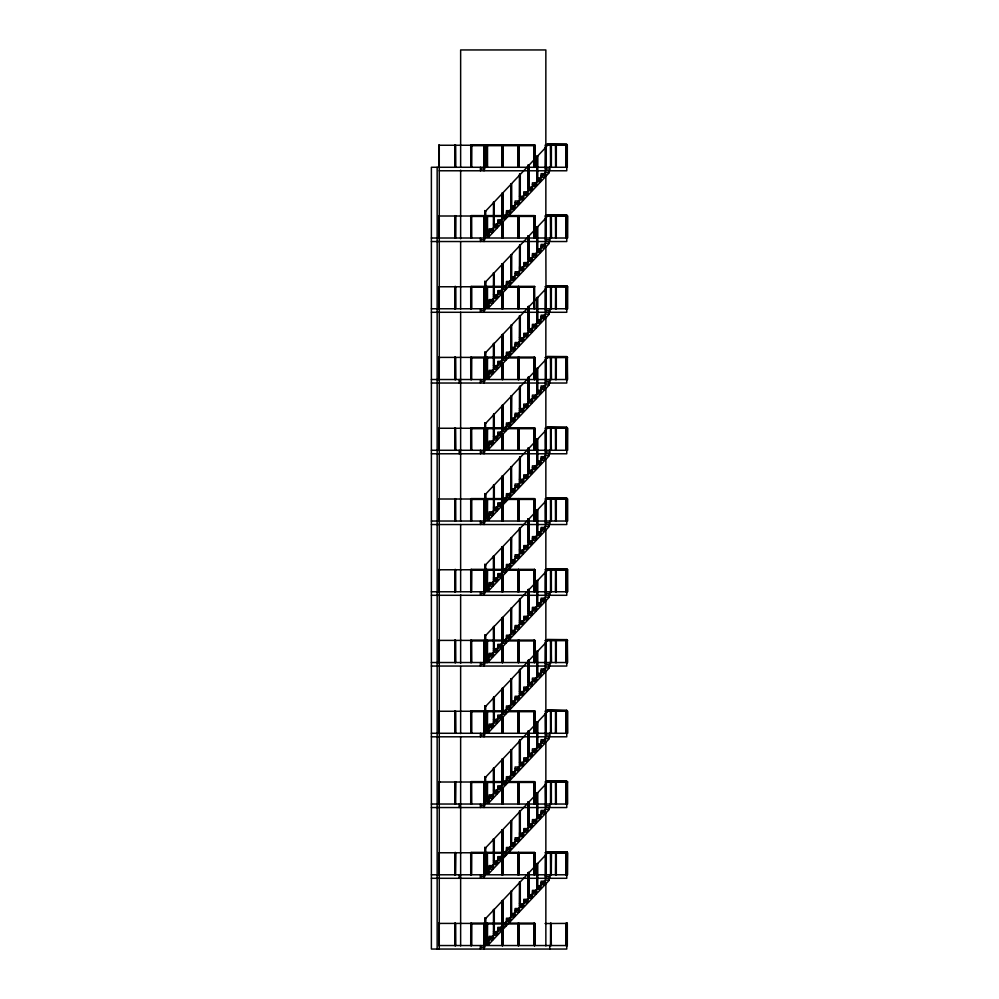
<?xml version="1.0" encoding="UTF-8"?>
<svg xmlns="http://www.w3.org/2000/svg" width="999" height="999" viewBox="0 0 999 999"><rect width="100%" height="100%" fill="white"/><g stroke="black" fill="none" stroke-linecap="round" stroke-linejoin="round"><path stroke-width="1.5" d="M566.77 144.83L566.77 145.679L566.77 144.83L547.302 144.655L545.579 146.241L546.053 169.018M566.77 215.584C566.758 216.833 567.832 216.021 566.77 215.584L547.302 215.409M566.358 286.651L567.195 286.75L566.358 286.651L566.346 308.766M566.77 286.763L567.619 286.75L545.029 286.763M566.346 379.52L566.346 357.392L567.195 357.093L567.494 379.52L431.381 379.52M545.529 357.392L567.607 357.392L566.346 357.517M566.77 427.834C566.82 429.108 567.694 428.196 566.77 427.834L547.302 427.659L545.779 429.57L546.141 452.035M566.77 498.588C566.758 499.837 567.832 499.025 566.77 498.588L547.215 498.326L545.779 500.324L547.352 498.526M566.77 569.343C565.297 570.829 569.193 569.705 566.77 569.343L547.115 568.818L547.527 569.692L545.829 571.016M566.77 569.767L545.029 569.767M566.346 662.524L566.346 640.396L567.195 640.097L567.569 662.524L431.381 662.524M545.529 640.396L567.607 640.396L566.346 640.521M566.77 710.851C566.82 712.112 567.694 711.201 566.77 710.851L547.09 710.301L566.77 710.376M566.77 781.605L566.77 782.442L566.77 781.605L547.265 781.455L545.779 783.328L546.053 805.793M566.358 923.426L567.195 923.513L566.358 923.426L566.346 945.541M566.82 852.572C568.069 852.909 566.146 852.996 566.82 852.572L547.377 852.434C543.843 854.008 546.84 855.456 547.352 852.297M438.898 569.542L439.685 569.767L438.898 569.542L438.961 591.77M438.898 781.805L439.685 782.03L438.898 781.805L439.048 804.033M545.604 146.428L547.09 144.281L566.77 144.281L566.77 170.779L439.26 170.779M547.489 145.08C543.906 149.163 548.239 144.018 547.19 144.443M547.415 144.892L545.754 146.416M546.141 239.772L546.141 217.645C550.349 211.288 542.594 221.079 547.09 215.035L566.77 215.06L566.77 241.533L431.381 241.533M545.616 217.033C547.265 218.744 543.506 215.359 547.115 215.06L566.77 215.197M545.779 217.32L547.24 215.297L566.77 215.409M545.579 217.083L546.141 217.532L547.415 215.634M545.916 288.087L547.09 285.789L566.77 285.814L566.77 312.287L431.381 312.287M547.19 285.951L546.166 288.336L547.115 285.814L566.77 286.388M545.504 287.824C547.052 288.861 543.931 287.15 547.302 286.164L566.77 286.164M545.691 287.999L547.215 286.076M546.141 381.281L545.604 358.678L547.09 356.543L566.77 356.568L566.77 383.029L431.381 383.029M545.779 358.816L547.24 356.805L566.77 356.905M547.527 357.43C547.827 354.22 544.18 363.161 547.352 357.03M547.415 357.142L546.203 359.103M566.77 427.547L547.127 427.385L545.504 429.333L547.09 427.285L566.77 427.322M546.178 429.82C545.029 430.494 547.702 426.536 547.377 427.922M546.078 429.732L547.452 427.997M566.77 498.651L547.09 498.039L545.541 500.124L547.09 498.039L566.77 498.064L566.77 524.537L431.381 524.537M546.141 500.536C545.229 500.162 546.403 499.862 547.24 498.301M547.514 569.655C546.54 573.251 544.143 569.942 547.09 568.793L566.77 568.881L566.77 595.292L431.381 595.292M545.604 570.941L547.102 568.831M545.779 571.078L547.24 569.055L566.77 569.505M545.529 570.816L546.116 571.316L547.452 569.505M545.841 642.157L545.953 664.285L546.191 642.082L545.541 641.633L547.09 639.547L566.77 639.622M546.166 642.107C545.079 642.607 547.102 639.572 547.327 640.072L566.77 640.259M545.779 641.833L547.302 639.922L566.77 640.034M547.352 640.034L546.003 641.907M546.191 642.082L547.19 639.71M547.527 711.188C542.12 718.356 550.699 704.595 546.166 712.849L546.141 735.039M547.24 710.564L546.078 712.737M545.866 712.649L547.352 710.789M545.929 783.341L547.09 781.056L566.77 781.131L566.77 807.542L431.381 807.542M547.152 781.131L545.691 783.253L547.352 781.543M546.041 783.528L547.452 781.755L566.77 781.755M545.579 853.858C546.903 855.069 544.243 852.746 547.09 851.797L566.77 851.885M545.691 854.008L547.115 851.822L566.77 852.297M545.779 854.083L547.19 851.96M545.404 172.54L484.79 236.888L488.598 237.125L549.213 172.777L545.404 172.54L545.404 146.89L546.266 146.89L546.253 169.018M545.404 243.294L484.79 307.642L488.598 307.879L549.213 243.531L545.404 243.294L545.404 217.645L546.266 217.645L546.253 239.772M545.404 314.036L484.79 378.384L488.598 378.633L549.213 314.285L545.404 314.036L545.404 288.399L546.266 288.399L546.253 310.527M545.404 384.79L484.79 449.138L488.598 449.375L549.213 385.027L545.404 384.79L545.404 359.153L546.266 359.153L546.266 381.281M545.404 455.544L484.79 519.892L488.598 520.129L549.213 455.781L545.404 455.544L545.404 429.907L546.266 429.907L546.266 452.035M545.404 526.298L484.79 590.646L488.598 590.884L549.213 526.535L545.404 526.298L545.404 500.649L546.266 500.649L546.253 522.777M545.404 597.052L484.79 661.4L488.598 661.638L549.213 597.29L545.404 597.052L545.404 571.403L546.266 571.403L546.266 593.531M545.404 667.794L484.79 732.142L488.598 732.392L549.213 668.044L545.404 667.794L545.404 642.157L546.266 642.157L546.253 664.285M545.404 738.548L484.79 802.896L488.598 803.146L549.213 738.798L545.404 738.548L545.404 712.911L546.266 712.911L546.253 735.039M545.404 809.302L484.79 873.65L488.598 873.888L549.213 809.54L545.404 809.302L545.404 783.666L546.266 783.666L546.253 805.793M545.404 880.057L484.79 944.405L488.598 944.642L549.213 880.294L545.404 880.057L545.404 854.42L546.266 854.42L546.266 876.535M546.266 146.89L485.526 211.239L485.639 233.366M546.266 217.645L485.526 281.993L485.339 304.121M485.526 352.747L546.266 288.399M546.266 359.153L485.526 423.501L485.639 445.629M546.266 429.907L485.526 494.255L485.439 516.383M485.227 564.997L485.227 587.125L485.439 564.997L546.266 500.649M485.464 635.701L484.815 635.077L485.464 635.701L546.266 571.403M546.266 642.157L485.526 706.505L485.639 728.633M546.266 712.911L485.526 777.259L485.639 799.387M485.439 870.141L485.439 848.014L546.266 783.666M485.464 918.705L484.815 918.093L485.464 918.705L546.266 854.42M546.003 358.903L546.191 359.078M566.895 569.467L566.982 591.77M566.895 852.484L566.982 874.787M439.26 144.83L439.26 949.05M547.152 144.368L566.77 144.443M547.215 144.568L566.77 144.655M439.26 145.142L438.848 167.27M471.553 167.27L471.565 145.142L470.716 145.142L470.841 167.27M485.202 145.142L484.078 145.142L484.178 167.27M486.663 145.142L487.524 145.142L487.5 167.27M502.047 145.142L502.909 145.142M518.956 145.142L518.094 145.142L518.106 167.27M534.028 145.142L534.89 145.142M545.529 145.142L567.307 145.142L567.295 167.27L431.381 167.27L431.381 949.05L566.77 949.05L566.708 923.413M439.26 145.255L471.141 145.255M545.029 145.255L566.77 145.255M471.141 145.679L484.44 145.679M486.538 145.679L534.465 145.679M528.946 165.047L528.084 165.047L528.084 190.697L531.643 190.697L531.643 188.936M480.457 169.018L484.79 169.018L484.79 145.142M549.737 169.018L545.404 169.018L545.629 146.89M541.083 175.424L545.404 175.424L545.404 173.664L541.083 173.664L541.083 177.185L544.63 177.185L544.63 175.424M536.75 178.197L541.083 178.197L541.083 179.957L536.75 179.957M532.417 184.603L536.75 184.603L536.75 182.842L532.417 182.842L532.417 186.363L535.963 186.363L535.963 184.603M528.084 187.175L532.417 187.175L532.417 188.936L528.084 188.936M502.972 215.21L502.972 193.094L502.11 193.094L502.097 218.843M523.763 193.581L528.084 193.581L528.084 191.82L523.763 191.82L523.763 195.342L527.31 195.342L527.31 193.581M519.43 196.353L523.763 196.353L523.763 198.114L519.43 198.114M493.456 202.073L494.305 202.073L493.881 224.201M515.097 202.76L519.43 202.76L519.43 200.999L515.097 200.999L515.097 204.508L518.643 204.508L518.643 202.76M510.776 206.044L515.097 206.044L515.097 207.792L510.776 207.792M485.651 211.239L484.79 211.239L484.79 239.772L480.457 239.772M506.443 212.45L510.776 212.45L510.776 210.689L506.443 210.689L506.443 214.198L509.989 214.198L509.989 212.45M502.11 215.21L506.443 215.21L506.443 216.97L502.11 216.97M508.379 215.584L534.465 215.584L534.577 238.012M439.26 215.884L438.848 238.012M454.77 215.884L455.631 215.884L455.631 238.012M484.078 215.884L484.79 215.884M486.663 215.884L487.524 215.884L487.524 233.591M502.047 215.884L502.909 215.884L502.897 218.843M518.956 215.884L518.094 215.884L518.106 238.012M534.028 215.884L534.89 215.884M545.529 215.884L567.607 215.884L567.569 238.012L431.381 238.012M439.26 216.009L471.141 216.009M545.029 216.009L566.77 216.009M471.141 216.421L484.44 216.421M486.538 216.421L502.472 216.421M506.93 216.421L534.465 216.421M502.11 218.731L505.656 218.731L505.656 216.97M497.777 221.616L502.11 221.616M493.456 224.201L497.777 224.201L497.777 225.949L493.456 225.949M489.123 230.594L493.456 230.594L493.456 228.846L489.123 228.846L489.123 232.355L492.669 232.355L492.669 230.594M484.79 233.366L489.123 233.366L489.123 235.127L484.79 235.127M528.946 235.801L528.084 235.801L528.084 261.438L531.643 261.438L531.643 259.69M545.404 239.772L549.737 239.772M541.083 246.179L545.404 246.179L545.404 244.418L541.083 244.418L541.083 247.939L544.63 247.939L544.63 246.179M536.75 248.951L541.083 248.951L541.083 250.699L536.75 250.699M511.625 254.67L510.776 254.67L510.776 280.307L514.323 280.307L514.323 278.546M532.417 255.357L536.75 255.357L536.75 253.596L532.417 253.596L532.417 257.105L535.963 257.105L535.963 255.357M528.084 257.929L532.417 257.929L532.417 259.69L528.084 259.69M523.763 264.335L528.084 264.335L528.084 262.575L523.763 262.575L523.763 266.096L527.31 266.096L527.31 264.335M519.43 267.108L523.763 267.108L523.763 268.856L519.43 268.856M493.456 272.827L494.305 272.827M515.097 273.501L519.43 273.501L519.43 271.753L515.097 271.753L515.097 275.262L518.643 275.262L518.643 273.501M510.776 276.798L515.097 276.798L515.097 278.546L510.776 278.546M506.443 283.192L510.776 283.192L510.776 281.443L506.443 281.443L506.443 284.952L509.989 284.952L509.989 283.192M502.11 285.964L506.443 285.964L506.443 287.724L502.11 287.724M547.127 285.889L566.77 285.951M508.379 286.338L534.465 286.338L534.877 308.766M439.26 286.638L438.848 308.766M454.77 286.638L455.631 286.638L455.631 308.766M484.078 286.638L484.79 286.638M486.663 286.638L487.524 286.638L487.4 304.345L487.2 286.638M502.047 286.638L502.909 286.638L502.784 289.598M534.028 286.638L534.89 286.638M545.529 286.638L567.607 286.638L567.607 308.766L431.381 308.766M439.26 286.763L471.141 286.763M471.141 287.175L484.44 287.175M486.538 287.175L502.472 287.175M508.379 287.175L534.465 287.175M497.777 292.37L502.11 292.37M493.456 294.942L497.777 294.942L497.777 296.703L493.456 296.703M489.123 301.348L493.456 301.348L493.456 299.6L489.123 299.6L489.123 303.109L492.669 303.109L492.669 301.348M484.79 304.121L489.123 304.121L489.123 305.881L484.79 305.881M528.946 306.556L528.084 306.556L528.084 332.192L531.643 332.192L531.643 330.444M480.457 310.527L484.79 310.527L484.79 281.993L485.651 281.993L485.639 304.121M549.737 310.527L545.404 310.527L545.466 288.399M541.083 316.933L545.404 316.933L545.404 315.172L541.083 315.172L541.083 318.681L544.63 318.681L544.63 316.933M536.75 319.705L541.083 319.705L541.083 321.453L536.75 321.453M511.625 325.412L510.776 325.412L510.776 351.061L514.323 351.061L514.323 349.3M532.417 326.099L536.75 326.099L536.75 324.35L532.417 324.35L532.417 327.859L535.963 327.859L535.963 326.099M528.084 328.683L532.417 328.683L532.417 330.444L528.084 330.444M502.06 360.339L502.11 334.59L502.972 334.59L502.972 356.718L502.909 334.59M523.763 335.09L528.084 335.09L528.084 333.329L523.763 333.329L523.763 336.838L527.31 336.838L527.31 335.09M519.43 337.849L523.763 337.849L523.763 339.61L519.43 339.61M493.456 343.569L494.305 343.569M515.097 344.255L519.43 344.255L519.43 342.507L515.097 342.507L515.097 346.016L518.643 346.016L518.643 344.255M510.776 347.54L515.097 347.54L515.097 349.3L510.776 349.3M506.443 353.946L510.776 353.946L510.776 352.197L506.443 352.197L506.443 355.706L509.989 355.706L509.989 353.946M547.127 356.643L566.77 356.805M505.482 357.093L486.538 357.093L486.675 375.1M508.379 357.093L534.465 357.093L534.465 379.52M547.327 357.055L566.77 357.142M454.77 357.392L455.631 357.392L455.631 379.52M484.79 357.392L484.078 357.392L484.128 379.52M486.663 357.392L487.524 357.392L487.462 375.1M502.047 357.392L502.909 357.392M518.956 357.392L518.094 357.392L518.106 379.52M545.029 357.505L566.77 357.43M471.141 357.929L484.44 357.929M486.538 357.929L502.472 357.929M506.93 357.929L534.465 357.929M502.11 358.479L506.443 358.479L506.443 356.718L502.11 356.718L502.172 334.59M502.11 360.227L505.656 360.227L505.656 358.479M497.777 363.124L502.11 363.124M493.456 365.696L497.777 365.696L497.777 367.457L493.456 367.457M489.123 372.103L493.456 372.103L493.456 370.342L489.123 370.342L489.123 373.863L492.669 373.863L492.669 372.103M484.79 374.875L489.123 374.875L489.123 376.635L484.79 376.635M528.946 377.31L528.084 377.31L528.084 402.947L531.643 402.947L531.643 401.186M480.457 381.281L484.79 381.281L484.79 352.747L485.651 352.747L485.651 374.875M545.404 381.281L549.737 381.281M541.083 387.687L545.404 387.687L545.404 385.926L541.083 385.926L541.083 389.435L544.63 389.435L544.63 387.687M536.75 390.447L541.083 390.447L541.083 392.207L536.75 392.207M532.417 396.853L536.75 396.853L536.75 395.104L532.417 395.104L532.417 398.613L535.963 398.613L535.963 396.853M528.084 399.438L532.417 399.438L532.417 401.186L528.084 401.186M502.972 427.472L502.972 405.344L502.11 405.344L502.097 431.093M523.763 405.831L528.084 405.831L528.084 404.083L523.763 404.083L523.763 407.592L527.31 407.592L527.31 405.831M519.43 408.603L523.763 408.603L523.763 410.364L519.43 410.364M494.305 414.323L493.456 414.323L493.456 439.972L497.002 439.972L497.002 438.211M515.097 415.01L519.43 415.01L519.43 413.249L515.097 413.249L515.097 416.77L518.643 416.77L518.643 415.01M510.776 418.294L515.097 418.294L515.097 420.055L510.776 420.055M485.651 423.501L484.79 423.501L484.79 452.035L480.457 452.035M506.443 424.7L510.776 424.7L510.776 422.939L506.443 422.939L506.443 426.461L509.989 426.461L509.989 424.7M502.11 427.472L506.443 427.472L506.443 429.233L502.11 429.233M547.215 427.584L566.77 427.659M505.482 427.834L486.538 427.834L486.713 445.841M508.379 427.834L534.465 427.834L534.465 450.274M439.26 428.146L438.836 450.274M484.078 428.146L484.79 428.146M486.663 428.146L487.524 428.146L487.5 445.841M502.047 428.146L502.909 428.146L502.909 431.093M518.956 428.146L518.094 428.146L518.156 450.274M534.028 428.146L534.89 428.146M545.529 428.146L567.607 428.146L567.569 450.274L431.381 450.274M439.26 428.259L471.141 428.259M545.029 428.259L565.322 428.259M471.141 428.683L484.44 428.683M486.538 428.683L502.472 428.683M506.93 428.683L534.465 428.683M502.11 430.981L505.656 430.981L505.656 429.233M497.777 433.878L502.11 433.878M493.456 436.451L497.777 436.451L497.777 438.211L493.456 438.211M489.123 442.857L493.456 442.857L493.456 441.096L489.123 441.096L489.123 444.617L492.669 444.617L492.669 442.857M484.79 445.629L489.123 445.629L489.123 447.377L484.79 447.377M545.404 452.035L549.737 452.035M431.381 453.783L566.77 453.783L566.77 427.285M541.083 458.429L545.404 458.429L545.404 456.68L541.083 456.68L541.083 460.189L544.63 460.189L544.63 458.429M536.75 461.201L541.083 461.201L541.083 462.962L536.75 462.962M511.625 466.92L510.776 466.92L510.776 492.557L514.323 492.557L514.323 490.809M532.417 467.607L536.75 467.607L536.75 465.846L532.417 465.846L532.417 469.368L535.963 469.368L535.963 467.607M528.084 470.179L532.417 470.179L532.417 471.94L528.084 471.94M523.763 476.585L528.084 476.585L528.084 474.837L523.763 474.837L523.763 478.346L527.31 478.346L527.31 476.585M519.43 479.358L523.763 479.358L523.763 481.118L519.43 481.118M493.456 485.077L494.305 485.077L494.305 507.205M515.097 485.764L519.43 485.764L519.43 484.003L515.097 484.003L515.097 487.524L518.643 487.524L518.643 485.764M510.776 489.048L515.097 489.048L515.097 490.809L510.776 490.809M506.443 495.454L510.776 495.454L510.776 493.693L506.443 493.693L506.443 497.215L509.989 497.215L509.989 495.454M547.127 498.139L566.77 498.301M505.482 498.588L486.538 498.588L486.713 516.595M508.379 498.588L534.465 498.588L534.577 521.028M439.26 498.901L438.836 521.028M454.77 498.901L455.631 498.901L455.619 521.028M484.79 498.901L484.078 498.901L484.178 521.028M486.663 498.901L487.524 498.901L487.5 516.595M502.047 498.901L502.909 498.901L502.784 521.028M545.529 498.901L567.607 498.901L567.607 521.028L431.381 521.028M439.26 499.013L471.141 499.013M545.029 499.013L565.322 499.013M471.141 499.438L484.44 499.438M486.538 499.438L502.472 499.438M506.93 499.438L534.465 499.438M502.11 499.975L506.443 499.975L506.443 498.226L502.11 498.226L502.235 476.098M502.11 501.735L505.656 501.735L505.656 499.975M502.11 502.872L497.777 502.872L497.777 506.381L501.336 506.381L501.336 504.632M497.777 504.632L502.11 504.632M493.456 507.205L497.777 507.205L497.777 508.966L493.456 508.966M489.123 513.611L493.456 513.611L493.456 511.85L489.123 511.85L489.123 515.359L492.669 515.359L492.669 513.611M484.79 516.383L489.123 516.383L489.123 518.131L484.79 518.131M528.946 518.806L528.084 518.806L528.084 544.455L531.643 544.455L531.643 542.694M480.457 522.777L484.79 522.777L484.802 494.255L485.651 494.255L485.639 516.383M545.404 522.777L549.737 522.777M541.083 529.183L545.404 529.183L545.404 527.435L541.083 527.435L541.083 530.944L544.63 530.944L544.63 529.183M536.75 531.955L541.083 531.955L541.083 533.716L536.75 533.716M532.417 538.361L536.75 538.361L536.75 536.6L532.417 536.6L532.417 540.122L535.963 540.122L535.963 538.361M528.084 540.934L532.417 540.934L532.417 542.694L528.084 542.694M502.047 572.602L502.11 546.853L502.972 546.853L502.972 568.98L502.847 546.853M523.763 547.34L528.084 547.34L528.084 545.579L523.763 545.579L523.763 549.1L527.31 549.1L527.31 547.34M519.43 550.112L523.763 550.112L523.763 551.873L519.43 551.873M494.305 555.831L493.456 555.831L493.456 581.468L497.002 581.468L497.002 579.707M515.097 556.518L519.43 556.518L519.43 554.757L515.097 554.757L515.097 558.266L518.643 558.266L518.643 556.518M510.776 559.802L515.097 559.802L515.097 561.563L510.776 561.563M485.651 564.997L484.79 564.997L484.79 593.531L480.457 593.531M506.443 566.208L510.776 566.208L510.776 564.447L506.443 564.447L506.443 567.956L509.989 567.956L509.989 566.208M502.11 568.98L506.443 568.98L506.443 570.729L502.11 570.729M547.165 568.98L566.77 569.055M471.141 569.343L484.44 569.343M486.538 569.343L505.482 569.343M508.379 569.343L534.465 569.343M439.26 569.655L438.848 591.77M471.565 591.77L471.553 569.655L470.716 569.655L470.729 591.77M484.79 569.655L484.078 569.655L484.178 591.77L484.44 569.355M486.663 569.655L487.524 569.655L487.462 587.35M502.047 569.655L502.909 569.655L502.784 572.602M534.028 569.655L534.89 569.655L534.877 591.77M545.529 569.655L567.607 569.655L567.607 591.77L431.381 591.77M439.26 569.767L471.141 569.767M471.141 570.192L484.44 570.192M486.538 570.192L502.472 570.192M506.93 570.192L534.465 570.192M502.11 572.489L505.656 572.489L505.656 570.729M497.777 575.374L502.11 575.374M493.456 577.959L497.777 577.959L497.777 579.707L493.456 579.707M489.123 584.365L493.456 584.365L493.456 582.604L489.123 582.604L489.123 586.113L492.669 586.113L492.669 584.365M484.79 587.125L489.123 587.125L489.123 588.886L484.79 588.886M528.946 589.56L528.084 589.56L528.084 615.209L531.643 615.209L531.643 613.448M549.737 593.531L545.404 593.531L545.466 571.403M541.083 599.937L545.404 599.937L545.404 598.176L541.083 598.176L541.083 601.698L544.63 601.698L544.63 599.937M536.75 602.709L541.083 602.709L541.083 604.47L536.75 604.47M532.417 609.115L536.75 609.115L536.75 607.355L532.417 607.355L532.417 610.864L535.963 610.864L535.963 609.115M528.084 611.688L532.417 611.688L532.417 613.448L528.084 613.448M502.972 639.722L502.972 617.594L502.11 617.594L502.06 643.356M523.763 618.094L528.084 618.094L528.084 616.333L523.763 616.333L523.763 619.855L527.31 619.855L527.31 618.094M519.43 620.866L523.763 620.866L523.763 622.614L519.43 622.614M494.305 626.585L493.456 626.585L493.456 652.222L497.002 652.222L497.002 650.461M515.097 627.272L519.43 627.272L519.43 625.511L515.097 625.511L515.097 629.02L518.643 629.02L518.643 627.272M510.776 630.556L515.097 630.556L515.097 632.305L510.776 632.305M506.443 636.962L510.776 636.962L510.776 635.202L506.443 635.202L506.443 638.711L509.989 638.711L509.989 636.962M547.127 639.647L566.77 639.81M508.379 640.097L534.465 640.097L534.577 662.524M484.79 640.396L484.078 640.396L484.178 662.524M486.663 640.396L487.524 640.396L487.4 662.524L487.2 640.396M502.047 640.396L502.909 640.396L502.784 643.356M518.956 640.396L518.094 640.396L518.106 662.524M534.028 640.396L534.89 640.396L534.84 662.524L534.677 640.396M545.029 640.521L566.77 640.521M471.141 640.933L484.44 640.933M486.538 640.933L502.472 640.933M506.93 640.933L534.465 640.933M502.11 641.483L506.443 641.483L506.443 639.722L502.11 639.722L502.322 617.594M502.11 643.244L505.656 643.244L505.656 641.483M497.777 646.128L502.11 646.128M493.456 648.713L497.777 648.713L497.777 650.461L493.456 650.461M489.123 655.107L493.456 655.107L493.456 653.358L489.123 653.358L489.123 656.867L492.669 656.867L492.669 655.107M484.79 657.879L489.123 657.879L489.123 659.64L484.79 659.64M528.946 660.314L528.084 660.314L528.084 685.951L531.643 685.951L531.643 684.203M480.457 664.285L484.79 664.285L484.852 635.751L485.651 635.751L485.639 657.879M549.737 664.285L545.404 664.285L545.529 642.157M431.381 666.046L566.77 666.046L566.77 639.547M520.279 691.62L520.292 669.492L519.43 669.492L519.43 695.129L522.976 695.129L522.976 693.368M541.083 670.691L545.404 670.691L545.404 668.93L541.083 668.93L541.083 672.452L544.63 672.452L544.63 670.691M536.75 673.463L541.083 673.463L541.083 675.212L536.75 675.212M511.625 679.183L510.776 679.183L510.776 704.819L514.323 704.819L514.323 703.059M532.417 679.869L536.75 679.869L536.75 678.109L532.417 678.109L532.417 681.618L535.963 681.618L535.963 679.869M528.084 682.442L532.417 682.442L532.417 684.203L528.084 684.203M523.763 688.848L528.084 688.848L528.084 687.087L523.763 687.087L523.763 690.596L527.31 690.596L527.31 688.848M519.43 691.62L523.763 691.62L523.763 693.368L519.43 693.368M515.097 698.014L519.43 698.014L519.43 696.266L515.097 696.266L515.097 699.775L518.643 699.775L518.643 698.014M510.776 701.298L515.097 701.298L515.097 703.059L510.776 703.059M485.651 706.505L484.79 706.505L484.79 735.039L480.457 735.039M506.443 707.704L510.776 707.704L510.776 705.956L506.443 705.956L506.443 709.465L509.989 709.465L509.989 707.704M547.165 710.489L566.77 710.564M508.379 710.851L534.465 710.851L534.465 733.278M547.377 710.926L566.77 711.001M439.26 711.151L438.848 733.278M484.79 711.151L484.078 711.151L484.078 733.278M486.663 711.151L487.524 711.151M502.047 711.151L502.909 711.151L502.897 714.098M534.028 711.151L534.89 711.151M545.529 711.151L567.607 711.151L567.607 733.278L431.381 733.278M439.26 711.263L471.141 711.263M545.029 711.263L566.77 711.263M471.141 711.688L484.44 711.688M486.538 711.688L502.472 711.688M508.379 711.688L534.465 711.688M502.11 712.237L506.443 712.237L506.443 710.476L502.11 710.476L502.235 688.348M502.11 713.998L505.656 713.998L505.656 712.237M497.777 716.882L502.11 716.882M493.456 719.455L497.777 719.455L497.777 721.216L493.456 721.216M489.123 725.861L493.456 725.861L493.456 724.1L489.123 724.1L489.123 727.622L492.669 727.622L492.669 725.861M484.79 728.633L489.123 728.633L489.123 730.394L484.79 730.394M528.946 731.068L528.084 731.068L528.084 756.705L531.643 756.705L531.643 754.944M545.404 735.039L549.737 735.039M431.381 736.8L566.77 736.8L566.77 710.301M541.083 741.445L545.404 741.445L545.404 739.685L541.083 739.685L541.083 743.194L544.63 743.194L544.63 741.445M536.75 744.205L541.083 744.205L541.083 745.966L536.75 745.966M510.776 749.924L511.625 749.924L511.625 772.052M532.417 750.611L536.75 750.611L536.75 748.863L532.417 748.863L532.417 752.372L535.963 752.372L535.963 750.611M528.084 753.196L532.417 753.196L532.417 754.944L528.084 754.944M502.909 759.103L502.959 781.23L502.972 759.103L502.11 759.103L502.06 784.852M523.763 759.602L528.084 759.602L528.084 757.841L523.763 757.841L523.763 761.35L527.31 761.35L527.31 759.602M519.43 762.362L523.763 762.362L523.763 764.123L519.43 764.123M494.305 768.081L493.456 768.081L493.456 793.73L497.002 793.73L497.002 791.97M515.097 768.768L519.43 768.768L519.43 767.007L515.097 767.007L515.097 770.529L518.643 770.529L518.643 768.768M510.776 772.052L515.097 772.052L515.097 773.813L510.776 773.813M485.651 777.259L484.79 777.259L484.79 805.793L480.457 805.793M506.443 778.458L510.776 778.458L510.776 776.698L506.443 776.698L506.443 780.219L509.989 780.219L509.989 778.458M502.11 781.23L506.443 781.23L506.443 782.991L502.11 782.991M547.165 781.23L566.77 781.305M505.482 781.605L486.538 781.605L486.713 799.612M508.379 781.605L534.465 781.605L534.465 804.033M439.26 781.905L438.836 804.033M454.77 781.905L455.631 781.905L455.619 804.033M484.79 781.905L484.078 781.905L484.078 804.033M486.663 781.905L487.524 781.905L487.462 799.612M502.047 781.905L502.909 781.905L502.784 784.852M545.529 781.905L567.607 781.905L567.082 782.429L567.494 781.717L567.569 804.033L431.381 804.033M439.26 782.017L471.141 782.017M545.029 782.017L565.322 782.017M471.141 782.442L484.44 782.442M486.538 782.442L502.472 782.442M506.93 782.442L534.465 782.442M502.11 784.739L505.656 784.739L505.656 782.991M497.777 787.637L502.11 787.637M493.456 790.209L497.777 790.209L497.777 791.97L493.456 791.97M489.123 796.615L493.456 796.615L493.456 794.854L489.123 794.854L489.123 798.376L492.669 798.376L492.669 796.615M484.79 799.387L489.123 799.387L489.123 801.148L484.79 801.148M545.404 805.793L549.737 805.793M541.083 812.187L545.404 812.187L545.404 810.439L541.083 810.439L541.083 813.948L544.63 813.948L544.63 812.187M536.75 814.959L541.083 814.959L541.083 816.72L536.75 816.72M510.776 820.679L511.625 820.679L511.5 842.806M532.417 821.365L536.75 821.365L536.75 819.605L532.417 819.605L532.417 823.126L535.963 823.126L535.963 821.365M528.084 823.95L532.417 823.95L532.417 825.698L528.084 825.698M502.047 874.787L502.122 829.857L502.972 829.857L502.972 851.985L502.759 829.857M523.763 830.344L528.084 830.344L528.084 828.596L523.763 828.596L523.763 832.105L527.31 832.105L527.31 830.344M519.43 833.116L523.763 833.116L523.763 834.877L519.43 834.877M493.456 838.835L494.305 838.835L494.255 860.963M515.097 839.522L519.43 839.522L519.43 837.761L515.097 837.761L515.097 841.283L518.643 841.283L518.643 839.522M510.776 842.806L515.097 842.806L515.097 844.567L510.776 844.567M485.651 848.014L484.79 848.014L484.79 876.535L480.457 876.535M506.443 849.212L510.776 849.212L510.776 847.452L506.443 847.452L506.443 850.973L509.989 850.973L509.989 849.212M502.11 851.985L506.443 851.985L506.443 853.733L502.11 853.733M547.165 851.985L566.77 852.06M505.482 852.347L486.538 852.347L486.663 870.354M508.379 852.347L534.465 852.347L534.577 874.787L534.765 852.659M439.26 852.659L438.848 874.787M454.77 852.659L455.631 852.659L455.569 874.787M484.078 852.659L484.79 852.659M486.663 852.659L487.524 852.659M502.047 852.659L502.909 852.659M545.529 852.659L567.607 852.659L567.494 874.787L431.381 874.787M439.26 852.771L471.141 852.771M545.029 852.771L565.322 852.771M471.141 853.196L484.44 853.196M486.538 853.196L502.472 853.196M506.93 853.196L534.465 853.196M502.11 855.494L505.656 855.494L505.656 853.733M502.11 856.63L497.777 856.63L497.777 860.139L501.336 860.139L501.336 858.391M497.777 858.391L502.11 858.391M493.456 860.963L497.777 860.963L497.777 862.724L493.456 862.724M489.123 867.369L493.456 867.369L493.456 865.609L489.123 865.609L489.123 869.13L492.669 869.13L492.669 867.369M484.79 870.141L489.123 870.141L489.123 871.89L484.79 871.89M528.946 872.564L528.084 872.564L528.084 898.213L531.643 898.213L531.643 896.453M545.404 876.535L549.737 876.535M431.381 878.296L566.77 878.296L566.77 851.797M541.083 882.941L545.404 882.941L545.404 881.193L541.083 881.193L541.083 884.702L544.63 884.702L544.63 882.941M536.75 885.713L541.083 885.713L541.083 887.474L536.75 887.474M511.625 891.433L510.776 891.433L510.776 917.07L514.323 917.07L514.323 915.321M532.417 892.119L536.75 892.119L536.75 890.359L532.417 890.359L532.417 893.88L535.963 893.88L535.963 892.119M528.084 894.692L532.417 894.692L532.417 896.453L528.084 896.453M523.763 901.098L528.084 901.098L528.084 899.337L523.763 899.337L523.763 902.859L527.31 902.859L527.31 901.098M519.43 903.87L523.763 903.87L523.763 905.631L519.43 905.631M493.456 909.59L494.305 909.59L494.293 931.717M515.097 910.276L519.43 910.276L519.43 908.516L515.097 908.516L515.097 912.037L518.643 912.037L518.643 910.276M510.776 913.561L515.097 913.561L515.097 915.321L510.776 915.321M506.443 919.967L510.776 919.967L510.776 918.206L506.443 918.206L506.443 921.715L509.989 921.715L509.989 919.967M502.11 922.739L506.443 922.739L506.443 924.487L502.11 924.487M505.482 923.101L486.538 923.101L486.663 941.108M508.379 923.101L534.465 923.101L534.465 945.541M471.565 945.541L471.553 923.413L438.848 923.413L438.836 945.541L567.307 945.541L567.307 923.413L545.029 923.526M484.078 923.413L484.79 923.413M486.663 923.413L487.524 923.413L487.5 941.108M502.047 923.413L502.909 923.413L502.784 945.541M534.028 923.413L534.89 923.413L534.84 945.541M471.141 923.95L484.44 923.95M486.538 923.95L502.472 923.95M506.93 923.95L534.465 923.95M502.11 926.248L505.656 926.248L505.656 924.487M502.11 927.384L497.777 927.384L497.777 930.893L501.336 930.893L501.336 929.132M497.777 929.132L502.11 929.132M493.456 931.717L497.777 931.717L497.777 933.478L493.456 933.478M489.123 938.123L493.456 938.123L493.456 936.363L489.123 936.363L489.123 939.872L492.669 939.872L492.669 938.123M484.79 940.883L489.123 940.883L489.123 942.644L484.79 942.644M480.457 947.289L484.79 947.289L484.852 918.768L485.651 918.768L485.639 940.883M566.883 144.843L566.982 167.27M566.883 215.597L566.995 238.012M566.883 427.847L566.982 450.274M566.883 710.863L566.982 733.278M566.883 923.113L566.982 945.541M545.616 783.054L546.141 783.541M547.477 852.609L547.327 852.322M567.407 215.884L567.307 238.012L567.182 215.884M567.407 357.392L567.307 379.52L567.145 357.392M567.407 428.146L567.295 450.274L567.195 428.146M567.307 498.901L567.307 521.028M567.407 591.77L567.295 569.655L567.195 591.77M567.407 640.396L567.307 662.524M567.407 733.278L567.307 711.151L567.182 733.278M567.307 781.905L567.295 804.033M567.07 145.142L567.145 167.27M567.145 498.901L567.07 521.028M567.145 640.396L567.145 662.524M567.145 781.905L567.07 804.033M567.145 923.413L567.182 945.541M566.883 286.351L566.982 308.766M566.883 357.392L566.982 379.52M566.883 498.601L566.995 521.028M566.883 640.109L566.982 662.524M566.883 781.618L566.982 804.033M566.445 145.142L566.645 167.27M566.558 215.884L566.645 238.012M566.445 286.638L566.558 308.766M566.645 357.392L566.558 379.52M566.445 428.146L566.445 450.274M566.558 498.901L566.558 521.028M566.445 569.655L566.558 591.77M566.445 640.396L566.645 662.524M566.445 711.151L566.645 733.278M566.645 781.905L566.645 804.033M566.645 852.659L566.445 874.787M566.645 923.413L566.558 945.541M566.346 145.142L566.346 167.27M566.346 215.884L566.346 238.012M566.346 428.146L566.346 450.274M566.346 498.901L566.346 521.028M566.346 569.655L566.346 591.77M566.346 711.151L566.346 733.278M566.346 781.905L566.346 804.033M566.346 852.659L566.346 874.787M566.233 145.142L566.033 167.27M566.233 215.884L566.121 238.012M566.121 286.638L566.233 308.766M566.233 357.392L566.033 379.52L565.971 357.392M566.233 428.146L566.033 450.274L565.971 428.146M566.233 498.901L566.033 521.028L565.921 498.901M566.233 569.655L566.233 591.77M566.121 640.396L566.033 662.524M566.121 733.278L566.033 711.151L565.909 733.278M566.233 804.033L566.033 781.905L565.971 804.033M566.121 852.659L566.233 874.787M566.121 923.413L566.233 945.541M565.921 145.142L565.909 167.27M565.971 215.884L565.921 238.012M565.921 286.638L565.909 308.766M565.971 569.655L565.909 591.77M565.971 640.396L565.909 662.524M565.909 852.659L565.921 874.787M565.909 923.413L565.971 945.541M556.318 145.142L556.306 167.27M556.318 215.884L556.268 238.012M556.268 286.638L556.318 308.766M556.318 357.392L556.268 379.52M556.306 428.146L556.268 450.274M556.318 498.901L556.268 521.028M556.268 569.655L556.318 591.77M556.318 640.396L556.268 662.524M556.306 711.151L556.318 733.278M556.268 781.905L556.318 804.033M556.318 852.659L556.306 874.787M556.193 145.142L556.106 167.27M556.106 215.884L556.193 238.012M556.106 286.638L556.193 308.766M556.193 357.392L556.106 379.52M556.193 428.146L556.106 450.274M556.106 498.901L556.193 521.028M556.106 569.655L556.193 591.77M556.193 640.396L556.106 662.524M556.193 711.151L556.106 733.278M556.106 781.905L556.193 804.033M556.193 852.659L556.106 874.787M555.894 145.142L555.894 167.27L555.681 145.142M556.006 215.884L555.894 238.012L555.681 215.884M555.894 308.766L555.894 286.638L555.681 308.766M556.006 357.392L555.894 379.52L555.681 357.392M555.894 428.146L555.894 450.274L555.681 428.146M555.894 498.901L556.006 521.028M556.006 569.655L555.894 591.77M555.894 640.396L555.894 662.524L555.681 640.396M556.006 733.278L555.894 711.151L555.681 733.278M556.006 804.033L555.894 781.905L555.681 804.033M556.006 852.659L555.894 874.787M555.681 498.901L555.781 521.028M555.781 569.655L555.681 591.77M555.781 852.659L555.681 874.787M555.519 145.142L555.594 167.27M555.519 215.884L555.594 238.012M555.594 286.638L555.519 308.766M555.594 357.392L555.481 379.52M555.481 428.146L555.519 450.274M555.469 498.901L555.481 521.028M555.519 569.655L555.481 591.77M555.594 640.396L555.519 662.524M555.519 711.151L555.481 733.278M555.469 781.905L555.594 804.033M555.594 852.659L555.519 874.787M551.373 145.142L551.361 167.27M551.373 215.884L551.361 238.012L551.161 215.884M551.361 308.766L551.311 286.638L551.161 308.766M551.373 357.392L551.361 379.52L551.048 357.392M551.373 450.274L550.936 427.847M551.311 498.901L551.361 521.028M551.373 591.77L551.311 569.655L551.161 591.77M551.361 640.396L551.373 662.524L551.048 640.396M551.361 733.278L550.936 710.863M551.373 804.033L551.311 781.905L551.161 804.033M551.311 874.787L551.373 852.659L551.161 874.787M551.361 945.541L550.936 923.113M551.161 145.142L551.048 167.27L550.936 144.843M551.161 498.901L551.048 521.028L550.936 498.601M550.936 215.597L550.936 238.012M550.936 286.351L550.936 308.766M550.936 357.105L550.936 379.52M550.936 569.355L550.936 591.77M550.936 640.109L550.936 662.524M550.936 781.618L550.936 804.033M550.936 852.359L550.936 874.787M550.636 145.142L550.836 167.27M550.636 215.884L550.836 238.012M550.724 286.638L550.836 308.766M550.636 357.392L550.836 379.52M550.836 428.146L550.836 450.274M550.636 498.901L550.836 521.028M550.636 569.655L550.836 591.77M550.636 640.396L550.836 662.524M550.636 711.151L550.836 733.278M550.724 781.905L550.836 804.033M550.636 852.659L550.836 874.787M550.836 923.413L550.836 945.541M550.524 145.142L550.511 167.27M550.524 215.884L550.511 238.012M550.511 286.638L550.574 308.766M550.574 357.392L550.511 379.52M550.524 428.146L550.511 450.274M550.574 498.901L550.511 521.028M550.574 569.655L550.511 591.77M550.574 640.396L550.511 662.524M550.574 711.151L550.511 733.278M550.574 781.905L550.511 804.033M550.574 852.659L550.524 874.787M550.574 923.413L550.511 945.541M549.737 167.27L549.737 170.779M549.737 238.012L549.737 241.533M549.737 308.766L549.737 312.287M549.737 379.52L549.737 383.029M549.737 450.274L549.737 453.783M549.737 521.028L549.737 524.537M549.737 591.77L549.737 595.292M549.737 662.524L549.737 666.046M549.737 733.278L549.737 736.8M549.737 804.033L549.737 807.542M549.737 874.787L549.737 878.296M549.737 945.541L549.737 949.05M548.951 170.779L548.951 172.54M548.951 241.533L548.951 243.294M548.951 312.287L548.951 314.036M548.951 383.029L548.951 384.79M548.951 453.783L548.951 455.544M548.951 524.537L548.951 526.298M548.951 595.292L548.951 597.052M548.951 666.046L548.951 667.794M548.951 736.8L548.951 738.548M548.951 807.542L548.951 809.302M548.951 878.296L548.951 880.057M546.053 288.399L546.053 310.527L545.854 246.628M546.053 500.649L546.216 522.777M546.053 571.403L546.053 593.531M546.216 854.42L546.141 876.535M545.841 169.018L545.854 49.95L460.639 49.95L460.639 167.02M545.854 174.825L545.854 216.97M545.841 217.645L545.953 239.772M545.854 316.87L545.854 357.455M545.841 359.153L545.841 381.281M545.854 388.673L545.854 429.258M545.841 429.907L545.953 452.035M545.854 458.916L545.854 499.5M545.841 500.649L545.953 522.777M545.854 530.719L545.841 593.531M545.854 599.4L545.854 641.545M545.854 671.203L545.854 711.788M545.841 712.911L545.841 735.039M545.854 741.445L545.854 782.03M545.841 783.666L545.841 805.793M545.854 813.248L545.854 853.833M545.841 854.42L545.841 876.535M545.854 883.491L545.854 945.928M545.729 146.89L545.729 169.018M545.729 217.645L545.729 239.772M545.729 288.399L545.729 310.527M545.729 359.153L545.729 381.281M545.729 429.907L545.729 452.035M545.729 500.649L545.729 522.777M545.729 571.403L545.729 593.531M545.729 642.157L545.729 664.285M545.729 712.911L545.729 735.039M545.729 783.666L545.729 805.793M545.729 854.42L545.729 876.535M545.629 217.645L545.529 239.772M545.629 359.153L545.629 381.281M545.429 429.907L545.529 452.035M545.429 500.649L545.529 522.777M545.466 712.911L545.629 735.039M545.429 783.666L545.629 805.793M545.629 854.42L545.529 876.535M540.297 179.957L540.297 181.706L536.75 181.706L536.813 156.069L537.612 156.069L537.612 178.197M540.297 250.699L540.297 252.46L536.75 252.46L536.75 226.823L537.612 226.823L537.599 248.951M540.297 321.453L540.297 323.214L536.75 323.214L536.813 297.577L537.612 297.577L537.612 319.705M540.297 392.207L540.297 393.968L536.75 393.968L536.875 368.319L537.612 368.319L537.549 390.447M540.297 462.962L540.297 464.722L536.75 464.722L536.813 439.073L537.612 439.073L537.612 461.201M540.297 533.716L540.297 535.464L536.75 535.464L536.875 509.827L537.612 509.827L537.599 531.955M540.297 604.47L540.297 606.218L536.75 606.218L536.763 580.581L537.612 580.581L537.549 602.709M540.297 675.212L540.297 676.972L536.75 676.972L536.75 651.336L537.612 651.336L537.549 673.463M540.297 745.966L540.297 747.727L536.75 747.727L536.875 722.09L537.612 722.09L537.549 744.205M540.297 816.72L540.297 818.481L536.75 818.481L536.763 792.831L537.612 792.831L537.599 814.959M540.297 887.474L540.297 889.235L536.75 889.235L536.813 863.586L537.612 863.586L537.612 885.713M537.487 156.069L537.4 178.197M537.4 226.823L537.4 248.951M537.4 297.577L537.487 319.705M537.4 368.319L537.487 390.447M537.4 439.073L537.487 461.201M537.487 509.827L537.487 531.955M537.4 580.581L537.4 602.709M537.4 651.336L537.487 673.463M537.487 722.09L537.487 744.205M537.4 792.831L537.487 814.959M537.4 863.586L537.4 885.713M537.175 178.197L537.175 156.069L536.962 178.197M537.287 226.823L537.287 248.951M537.287 297.577L537.175 319.705L536.962 297.577M537.175 390.447L537.175 368.319L536.962 390.447M537.175 439.073L537.175 461.201L536.962 439.073M537.287 509.827L537.175 531.955L536.962 509.827M537.287 580.581L537.287 602.709M537.175 651.336L537.287 673.463M537.287 722.09L537.175 744.205L536.962 722.09M537.287 792.831L537.175 814.959L536.962 792.831M537.175 863.586L537.175 885.713M537.062 226.823L536.962 248.951M537.062 580.581L536.962 602.709M536.962 651.336L537.062 673.463M536.962 863.586L536.962 885.713M534.84 145.142L534.877 167.27M534.84 215.884L534.89 238.012M534.877 379.52L534.89 357.392L534.028 357.392L534.165 379.52M534.89 450.274L534.84 428.146L534.677 450.274M534.89 521.028L534.877 498.901L534.028 498.901L534.028 521.028M534.84 711.151L534.89 733.278M534.877 804.033L534.89 781.905L534.028 781.905L534.053 804.033M534.89 874.787L534.877 852.659L534.028 852.659L534.165 874.787M534.677 145.142L534.765 167.27M534.677 215.884L534.765 238.012M534.765 357.392L534.677 379.52M534.677 498.901L534.765 521.028M534.677 569.655L534.765 591.77M534.677 711.151L534.765 733.278M534.677 781.905L534.765 804.033M534.765 923.413L534.677 945.541M534.577 167.27L534.465 144.843L486.538 144.83L486.663 167.27M534.465 569.355L534.465 591.77M534.353 145.142L534.253 167.27M534.253 215.884L534.353 238.012M534.353 286.638L534.253 308.766M534.353 357.392L534.253 379.52M534.253 428.146L534.353 450.274M534.253 498.901L534.353 521.028M534.353 569.655L534.253 591.77M534.253 640.396L534.353 662.524M534.253 711.151L534.353 733.278M534.253 781.905L534.353 804.033M534.353 852.659L534.253 874.787M534.253 923.413L534.353 945.541M534.165 145.142L534.09 167.27M534.09 215.884L534.165 238.012M534.09 286.638L534.165 308.766M534.165 428.146L534.053 450.274M534.165 569.655L534.09 591.77M534.09 640.396L534.165 662.524M534.09 711.151L534.028 733.278M534.09 923.413L534.165 945.541M531.643 471.94L531.643 473.701L528.084 473.701L528.084 448.064L528.946 448.064L528.821 470.179M531.643 825.698L531.643 827.459L528.084 827.459L528.109 801.822L528.946 801.822L528.946 823.95M528.821 165.047L528.946 187.175M528.821 235.801L528.896 257.929M528.821 306.556L528.821 328.683M528.821 377.31L528.933 399.438M528.821 518.806L528.946 540.934M528.896 589.56L528.821 611.688M528.821 660.314L528.933 682.442M528.896 731.068L528.821 753.196M528.896 872.564L528.933 894.692M528.633 165.047L528.733 187.175M528.633 235.801L528.733 257.929M528.733 306.556L528.633 328.683M528.733 377.31L528.633 399.438M528.633 448.064L528.733 470.179M528.733 518.806L528.633 540.934M528.733 589.56L528.733 611.688M528.733 660.314L528.633 682.442M528.633 731.068L528.633 753.196M528.633 801.822L528.633 823.95M528.633 872.564L528.733 894.692M528.521 165.047L528.521 187.175M528.521 235.801L528.521 257.929M528.521 306.556L528.521 328.683M528.521 377.31L528.409 399.438M528.521 448.064L528.409 470.179M528.521 518.806L528.409 540.934L528.146 518.806M528.521 589.56L528.521 611.688M528.521 682.442L528.409 660.314L528.309 682.442M528.521 731.068L528.521 753.196M528.521 801.822L528.521 823.95M528.521 872.564L528.409 894.692M528.309 165.047L528.146 187.175M528.309 235.801L528.221 257.929M528.309 306.556L528.221 328.683M528.221 377.31L528.221 399.438M528.221 448.064L528.146 470.179M528.146 589.56L528.221 611.688M528.309 731.068L528.146 753.196M528.309 801.822L528.146 823.95M528.221 872.564L528.146 894.692M522.976 198.114L522.976 199.862L519.43 199.862L519.43 174.226L520.292 174.226L520.279 196.353M522.976 268.856L522.976 270.617L519.43 270.617L519.555 244.98L520.292 244.98L520.279 267.108M522.976 339.61L522.976 341.371L519.43 341.371L519.43 315.734L520.292 315.734L520.292 337.849M522.976 410.364L522.976 412.125L519.43 412.125L519.492 386.476L520.292 386.476L520.292 408.603L520.167 386.476M522.976 481.118L522.976 482.879L519.43 482.879L519.555 457.23L520.292 457.23L520.292 479.358M522.976 551.873L522.976 553.621L519.43 553.621L519.443 527.984L520.292 527.984L520.279 550.112L520.079 527.984M522.976 622.614L522.976 624.375L519.43 624.375L519.555 598.738L520.292 598.738L520.292 620.866M522.976 764.123L522.976 765.883L519.43 765.883L519.43 740.234L520.292 740.234L520.292 762.362L520.167 740.234M522.976 834.877L522.976 836.638L519.43 836.638L519.43 810.988L520.292 810.988L520.292 833.116L520.079 810.988M522.976 905.631L522.976 907.379L519.43 907.379L519.492 881.742L520.292 881.742L520.292 903.87M520.167 174.226L520.079 196.353M520.167 244.98L520.079 267.108M520.167 315.734L520.167 337.849M520.079 457.23L520.167 479.358M520.167 598.738L520.167 620.866M520.229 669.492L520.079 691.62M520.167 881.742L520.167 903.87M519.967 174.226L519.855 196.353M519.855 337.849L519.855 315.734L519.642 337.849M519.967 386.476L519.855 408.603L519.755 386.476M519.967 479.358L519.855 457.23L519.642 479.358M519.855 527.984L519.967 550.112M519.967 620.866L519.855 598.738L519.755 620.866M519.855 691.62L519.855 669.492L519.642 691.62M519.967 740.234L519.855 762.362M519.967 881.742L519.967 903.87M519.755 174.226L519.642 196.353M519.642 527.984L519.642 550.112M519.642 740.234L519.642 762.362M519.755 881.742L519.642 903.87M518.893 145.142L518.943 167.27M518.893 215.884L518.943 238.012M518.831 308.766L518.943 286.638L518.094 286.638L518.094 308.766M518.831 357.392L518.943 379.52M518.831 428.146L518.956 450.274M518.893 521.028L518.943 498.901L518.094 498.901L518.094 521.028M518.893 591.77L518.943 569.655L518.094 569.655L518.106 591.77M518.893 640.396L518.943 662.524M518.893 733.278L518.956 711.151L518.094 711.151L518.156 733.278M518.831 804.033L518.956 781.905L518.094 781.905L518.106 804.033M518.831 874.787L518.943 852.659L518.094 852.659L518.106 874.787M518.956 945.541L518.943 923.413L518.094 923.413L518.106 945.541M518.631 145.142L518.743 167.27M518.743 215.884L518.631 238.012M518.743 286.638L518.631 308.766M518.743 357.392L518.631 379.52M518.631 428.146L518.743 450.274M518.743 498.901L518.631 521.028M518.743 569.655L518.631 591.77M518.743 640.396L518.631 662.524M518.743 711.151L518.631 733.278M518.631 781.905L518.743 804.033M518.631 852.659L518.743 874.787M518.631 923.413L518.743 945.541M518.531 144.843L518.531 167.27M518.531 215.597L518.419 238.012L518.219 215.884M518.531 286.351L518.531 308.766M518.531 357.105L518.419 379.52M518.531 427.847L518.531 450.274M518.531 498.601L518.531 521.028M518.531 569.355L518.419 591.77M518.531 640.109L518.531 662.524M518.531 710.863L518.419 733.278M518.531 781.618L518.419 804.033M518.531 852.359L518.531 874.787M518.531 923.113L518.419 945.541M518.306 145.142L518.219 167.27M518.306 286.638L518.219 308.766M518.306 357.392L518.219 379.52M518.306 428.146L518.219 450.274M518.306 498.901L518.219 521.028M518.306 569.655L518.219 591.77M518.306 640.396L518.219 662.524M518.306 711.151L518.219 733.278M518.306 781.905L518.219 804.033M518.306 852.659L518.219 874.787M518.306 923.413L518.219 945.541M514.323 207.792L514.323 209.553L510.776 209.553L510.789 183.916L511.625 183.916L511.575 206.044M514.323 420.055L514.323 421.815L510.776 421.815L510.789 396.166L511.625 396.166L511.575 418.294M514.323 561.563L514.323 563.311L510.776 563.311L510.776 537.674L511.625 537.674L511.5 559.802M514.323 632.305L514.323 634.065L510.776 634.065L510.776 608.428L511.625 608.428L511.5 630.556M514.323 773.813L514.323 775.574L510.776 775.574L510.826 749.924M514.323 844.567L514.323 846.328L510.776 846.328L510.826 820.679M511.575 254.67L511.625 276.798M511.575 325.412L511.625 347.54M511.5 466.92L511.613 489.048M511.5 679.183L511.575 701.298M511.5 891.433L511.575 913.561M511.313 183.916L511.413 206.044M511.413 254.67L511.313 276.798M511.313 325.412L511.413 347.54M511.413 396.166L511.313 418.294M511.313 466.92L511.313 489.048M511.313 537.674L511.313 559.802M511.313 608.428L511.413 630.556M511.313 679.183L511.413 701.298M511.313 749.924L511.413 772.052M511.413 820.679L511.313 842.806M511.313 891.433L511.313 913.561M511.201 183.916L511.201 206.044M511.088 254.67L511.201 276.798M511.201 325.412L511.088 347.54M511.201 466.92L511.201 489.048M511.201 537.674L511.201 559.802M511.201 608.428L511.088 630.556M511.201 679.183L511.088 701.298L510.901 679.183M511.201 772.052L511.088 749.924L510.901 772.052M511.201 842.806L511.088 820.679L510.988 842.806M511.201 891.433L511.088 913.561M510.901 183.916L510.901 206.044M510.901 254.67L510.901 276.798M510.988 325.412L510.901 347.54M510.901 466.92L510.901 489.048M510.901 537.674L510.988 559.802M510.988 608.428L510.901 630.556M510.988 891.433L510.901 913.561M505.656 287.724L505.656 289.485L502.11 289.485L502.26 286.638M502.972 285.964L502.972 263.836L502.11 263.836L502.047 289.598M502.972 922.739L502.972 900.611L502.11 900.611L502.047 945.541M502.784 145.142L502.909 167.27M502.959 193.094L502.759 215.21M502.784 221.79L502.897 238.012M502.759 263.836L502.847 285.964M502.897 292.545L502.784 308.766M502.784 357.392L502.847 360.339M502.909 363.299L502.784 379.52M502.959 405.344L502.847 427.472M502.784 434.041L502.897 450.274M502.847 476.098L502.909 498.226L502.972 476.098L502.11 476.098L502.097 521.028M502.897 575.549L502.784 591.77M502.909 617.594L502.847 639.722M502.909 646.303L502.784 662.524M502.847 688.348L502.909 710.476L502.972 688.348L502.11 688.348L502.06 714.098M502.784 717.057L502.897 733.278M502.897 787.811L502.847 804.033M502.784 852.659L502.897 874.787M502.847 900.611L502.759 922.739M502.584 144.843L502.584 167.27M502.647 193.094L502.647 215.21M502.584 215.597L502.584 218.843M502.684 221.79L502.584 238.012M502.647 263.836L502.647 285.964M502.584 286.351L502.584 289.598M502.584 292.545L502.684 308.766M502.647 334.59L502.647 356.718M502.584 357.105L502.584 360.339M502.584 363.299L502.684 379.52M502.647 405.344L502.647 427.472M502.584 427.847L502.684 431.093M502.584 434.041L502.684 450.274M502.647 476.098L502.647 498.226M502.584 498.601L502.684 521.028M502.647 546.853L502.647 568.98M502.584 569.355L502.684 572.602M502.584 575.549L502.684 591.77M502.647 617.594L502.647 639.722M502.584 640.109L502.684 643.356M502.684 646.303L502.584 662.524M502.647 688.348L502.647 710.476M502.584 710.863L502.684 714.098M502.684 717.057L502.584 733.278M502.647 759.103L502.647 781.23M502.584 781.618L502.584 784.852M502.584 787.811L502.684 804.033M502.647 829.857L502.647 851.985M502.584 852.359L502.584 874.787M502.647 900.611L502.647 922.739M502.584 923.113L502.584 945.541M502.472 144.843L502.472 167.27M502.547 193.094L502.547 215.21M502.472 218.843L502.472 215.597L486.538 215.584L486.713 233.591M502.472 221.79L502.472 238.012M502.547 263.836L502.547 285.964M502.472 289.598L502.472 286.351L486.538 286.338L486.675 304.345M502.36 292.545L502.472 308.766M502.547 334.59L502.435 356.718M502.472 357.105L502.472 360.339M502.472 363.299L502.36 379.52L502.172 363.299M502.547 405.344L502.435 427.472M502.472 427.847L502.36 431.093L502.172 428.146M502.472 434.041L502.36 450.274L502.172 434.041M502.547 476.098L502.547 498.226M502.472 498.601L502.472 521.028M502.547 546.853L502.547 568.98M502.472 569.355L502.472 572.602M502.472 575.549L502.472 591.77M502.547 617.594L502.547 639.722M502.472 643.356L502.472 640.109L486.538 640.097L486.713 662.524M502.36 646.303L502.472 662.524M502.435 688.348L502.547 710.476M502.36 717.057L502.472 733.278M502.435 759.103L502.547 781.23M502.472 781.618L502.36 784.852L502.172 781.905M502.472 787.811L502.36 804.033M502.435 829.857L502.547 851.985M502.472 852.359L502.472 874.787M502.435 900.611L502.547 922.739M502.472 923.113L502.472 945.541M502.26 145.142L502.172 167.27M502.322 193.094L502.235 215.21M502.172 215.884L502.26 218.843M502.26 221.79L502.172 238.012M502.235 263.836L502.322 285.964M502.172 292.545L502.26 308.766M502.26 357.392L502.172 360.339M502.235 405.344L502.322 427.472M502.172 498.901L502.26 521.028M502.172 546.853L502.322 568.98M502.172 569.655L502.26 572.602M502.172 575.549L502.26 591.77M502.26 640.396L502.172 643.356M502.172 646.303L502.26 662.524M502.172 711.151L502.26 714.098L502.472 710.863L486.538 710.851L486.663 728.858M502.172 717.057L502.26 733.278M502.235 759.103L502.322 781.23M502.26 787.811L502.172 804.033L502.11 785.876L497.777 785.876L497.777 789.397L501.336 789.397L501.336 787.637M502.172 829.857L502.322 851.985M502.26 852.659L502.172 874.787M502.322 900.611L502.235 922.739M502.26 923.413L502.172 945.541M502.097 145.142L502.047 167.27M502.047 238.012L502.11 219.867L497.777 219.867L497.777 223.376L501.336 223.376L501.336 221.616M502.047 308.766L502.11 290.609L497.777 290.609L497.777 294.131L501.336 294.131L501.336 292.37M502.097 379.52L502.11 361.363L497.777 361.363L497.777 364.885L501.336 364.885L501.336 363.124M502.097 450.274L502.11 432.117L497.777 432.117L497.777 435.626L501.336 435.626L501.336 433.878M502.06 591.77L502.11 573.626L497.777 573.626L497.777 577.135L501.336 577.135L501.336 575.374M502.047 662.524L502.11 644.367L497.777 644.367L497.777 647.889L501.336 647.889L501.336 646.128M502.06 733.278L502.11 715.122L497.777 715.122L497.777 718.643L501.336 718.643L501.336 716.882M497.002 225.949L497.002 227.71L493.456 227.71L493.581 202.073M497.002 296.703L497.002 298.464L493.456 298.464L493.506 272.827M497.002 367.457L497.002 369.218L493.456 369.218L493.506 343.569M497.002 508.966L497.002 510.714L493.456 510.714L493.581 485.077M497.002 721.216L497.002 722.976L493.456 722.976L493.469 697.327L494.305 697.327L494.305 719.455M497.002 862.724L497.002 864.472L493.456 864.472L493.506 838.835M497.002 933.478L497.002 935.226L493.456 935.226L493.506 909.59M494.255 272.827L494.293 294.942M494.305 365.696L494.255 343.569L494.093 365.696M494.255 414.323L494.305 436.451M494.305 577.959L494.255 555.831L494.18 577.959M494.255 626.585L494.293 648.713M494.305 790.209L493.881 768.081M494.093 272.827L494.093 294.942L493.881 272.827M494.093 414.323L494.093 436.451M494.18 485.077L494.093 507.205M494.093 626.585L494.18 648.713M494.093 697.327L494.18 719.455M494.18 838.835L494.093 860.963L493.881 838.835M494.18 909.59L494.093 931.717M493.881 343.569L493.881 365.696M493.881 414.323L493.881 436.451M493.881 485.077L493.881 507.205M493.993 555.831L493.881 577.959M493.881 626.585L493.881 648.713M493.881 697.327L493.881 719.455M493.881 909.59L493.881 931.717M493.668 202.073L493.668 224.201M493.768 272.827L493.668 294.942M493.668 343.569L493.668 365.696M493.768 414.323L493.668 436.451M493.768 485.077L493.768 507.205M493.668 555.831L493.768 577.959M493.668 626.585L493.768 648.713M493.668 697.327L493.768 719.455M493.668 768.081L493.668 790.209M493.668 838.835L493.668 860.963M493.768 909.59L493.768 931.717M488.336 235.127L488.336 236.888M488.336 305.881L488.336 307.642M488.336 376.635L488.336 378.384M488.336 447.377L488.336 449.138M488.336 518.131L488.336 519.892M488.336 588.886L488.336 590.646M488.336 659.64L488.336 661.4M488.336 730.394L488.336 732.142M488.336 801.148L488.336 802.896M488.336 871.89L488.336 873.65M488.336 942.644L488.336 944.405M487.524 728.858L487.4 711.151L487.2 728.858M487.4 852.659L487.524 870.354M487.2 145.142L487.3 167.27M487.2 215.884L487.3 233.591M487.2 357.392L487.3 375.1M487.3 428.146L487.2 445.841M487.3 498.901L487.2 516.595M487.3 569.655L487.2 587.35M487.2 781.905L487.3 799.612M487.2 852.659L487.3 870.354M487.3 923.413L487.2 941.108M487.087 145.142L486.975 167.27M486.975 215.884L487.087 233.591M487.087 286.638L486.975 304.345M487.087 357.392L486.975 375.1M487.087 428.146L486.975 445.841M486.975 498.901L487.087 516.595M487.087 569.655L486.975 587.35M486.975 640.396L487.087 662.524M487.087 711.151L487.087 728.858M487.087 781.905L486.975 799.612M486.975 852.659L487.087 870.354M486.975 923.413L487.087 941.108M486.788 145.142L486.875 167.27M486.875 215.884L486.788 233.591M486.788 286.638L486.875 304.345M486.875 357.392L486.788 375.1M486.788 428.146L486.875 445.841M486.875 498.901L486.788 516.595M486.875 569.655L486.788 587.35M486.875 640.396L486.788 662.524M486.788 711.151L486.875 728.858M486.788 781.905L486.875 799.612M486.875 852.659L486.788 870.354M486.875 923.413L486.788 941.108M486.538 569.355L486.713 587.35M485.526 564.997L485.651 587.125M485.526 848.014L485.589 870.141M485.439 233.366L485.339 211.239L485.227 233.366M485.439 374.875L485.339 352.747L485.227 374.875M485.339 423.501L485.339 445.629M485.339 635.751L485.439 657.879M485.339 728.633L485.339 706.505L485.114 728.633M485.339 777.259L485.439 799.387M485.227 145.142L485.102 167.27M485.227 281.993L485.114 304.121M485.114 423.501L485.114 445.629M485.227 494.255L485.227 516.383M485.114 635.751L485.114 657.879M485.114 777.259L485.227 799.387M485.114 848.014L485.227 870.141M485.002 145.142L484.902 167.27M484.915 211.239L484.915 233.366M485.002 281.993L485.002 304.121M484.915 352.747L484.915 374.875M485.002 423.501L484.915 445.629M484.915 494.255L484.915 516.383M484.915 564.997L484.915 587.125M485.002 635.751L485.002 657.879M485.002 706.505L485.002 728.633M485.002 777.259L484.915 799.387M485.002 848.014L485.002 870.141M485.002 918.768L484.915 940.883M484.527 145.142L484.615 167.27M484.527 215.884L484.615 238.012M484.527 286.638L484.615 308.766M484.527 357.392L484.615 379.52M484.615 428.146L484.527 450.274M484.615 498.901L484.527 521.028M484.615 569.655L484.527 591.77M484.527 640.396L484.615 662.524M484.527 711.151L484.615 733.278M484.615 781.905L484.527 804.033M484.527 852.659L484.615 874.787M484.527 923.413L484.615 945.541M484.44 167.27L484.44 144.843L471.141 144.83L471.141 167.27L470.929 145.142M484.44 238.012L484.44 215.597L471.141 215.584L471.141 238.012M484.44 308.766L484.44 286.351L471.141 286.338L471.141 308.766M484.44 379.52L484.44 357.105L471.141 357.093L471.141 379.52M484.253 450.274L484.44 427.847L471.141 427.834L471.141 450.274M484.44 521.028L484.44 498.601L471.141 498.588L471.141 521.028L470.929 498.901M484.34 662.524L484.44 640.109L471.141 640.097L471.141 662.524M484.44 733.278L484.44 710.863L471.141 710.851L471.141 733.278M484.34 804.033L484.44 781.618L471.141 781.605L471.141 804.033L470.929 781.905M484.44 874.787L484.44 852.359L471.141 852.347L471.141 874.787L470.929 852.659M484.44 945.541L484.44 923.113L471.141 923.101L471.141 945.541M484.178 215.884L484.09 238.012M484.178 286.638L484.078 308.766M484.178 428.146L484.078 450.274M484.178 852.659L484.09 874.787M484.178 923.413L484.128 945.541M484.016 169.018L484.016 170.779M484.016 239.772L484.016 241.533M484.016 310.527L484.016 312.287M484.016 381.281L484.016 383.029M484.016 452.035L484.016 453.783M484.016 522.777L484.016 524.537M484.016 593.531L484.016 595.292M484.016 664.285L484.016 666.046M484.016 735.039L484.016 736.8M484.016 805.793L484.016 807.542M484.016 876.535L484.016 878.296M484.016 947.289L484.016 949.05M480.457 167.27L480.457 170.779M480.457 238.012L480.457 241.533M480.457 308.766L480.457 312.287M480.457 379.52L480.457 383.029M480.457 450.274L480.457 453.783M480.457 521.028L480.457 524.537M480.457 591.77L480.457 595.292M480.457 662.524L480.457 666.046M480.457 733.278L480.457 736.8M480.457 804.033L480.457 807.542M480.457 874.787L480.457 878.296M480.457 945.541L480.457 949.05M471.553 238.012L471.565 215.884L470.716 215.884L470.841 238.012M471.565 379.52L471.553 357.392L470.716 357.392L470.766 379.52M471.565 804.033L471.553 781.905L470.716 781.905L470.716 804.033M471.553 874.787L471.565 852.659L470.716 852.659L470.729 874.787M471.516 145.142L471.441 167.27M471.353 215.884L471.441 238.012M471.441 286.638L471.516 308.766L471.565 286.638L470.716 286.638L470.729 308.766M471.441 357.392L471.353 379.52M471.353 428.146L471.516 450.274L471.553 428.146L470.716 428.146L470.716 450.274M471.441 498.901L471.516 521.028L471.565 498.901L470.716 498.901L470.716 521.028M471.516 569.655L471.353 591.77M471.353 640.396L471.516 662.524L471.553 640.396L470.716 640.396L470.766 662.524M471.441 711.151L471.516 733.278L471.553 711.151L470.716 711.151L470.766 733.278M471.353 781.905L471.441 804.033M471.441 852.659L471.353 874.787M471.516 923.413L471.441 945.541M471.141 569.355L471.141 591.77M471.029 215.884L470.929 238.012M471.029 286.638L470.929 308.766M470.929 379.52L471.029 357.392L438.848 357.392L438.848 379.52M471.029 428.146L470.929 450.274M471.029 569.655L470.929 591.77M470.929 662.524L471.029 640.396L438.848 640.396L438.848 662.524M471.029 711.151L470.929 733.278M471.029 923.413L470.929 945.541M470.766 923.413L470.716 945.541M460.639 170.142L460.639 238.823M460.639 241.945L460.639 309.066M460.639 312.188L460.639 521.353M460.639 524.475L460.639 591.595M460.639 594.717L460.639 663.398M460.639 666.52L460.639 733.641M460.639 736.763L460.639 945.928M459.178 379.52L459.178 383.029M459.178 450.274L459.178 453.783M459.178 804.033L459.178 807.542M459.178 874.787L459.178 878.296M455.631 167.27L455.619 145.142L454.77 145.142L454.77 167.27M455.619 450.274L455.569 428.146L454.77 428.146L454.832 450.274M455.569 591.77L455.631 569.655L454.77 569.655L454.782 591.77M455.631 662.524L455.619 640.396L454.77 640.396L454.782 662.524M455.631 733.278L455.569 711.151L454.77 711.151L454.832 733.278M455.631 923.413L455.619 945.541M455.307 145.142L455.419 167.27M455.507 215.884L455.419 238.012M455.419 286.638L455.507 308.766M455.307 357.392L455.507 379.52M455.307 428.146L455.507 450.274M455.307 498.901L455.419 521.028M455.307 569.655L455.419 591.77M455.307 640.396L455.419 662.524M455.419 711.151L455.507 733.278M455.507 781.905L455.307 804.033M455.507 852.659L455.307 874.787M455.307 923.413L455.419 945.541M455.207 144.843L455.207 167.27M455.207 215.597L455.207 238.012M455.207 286.351L455.207 308.766M455.207 357.105L455.207 379.52M455.207 427.847L455.207 450.274M455.207 498.601L455.207 521.028M455.207 569.355L455.207 591.77M455.207 640.109L455.207 662.524M455.207 710.863L455.207 733.278M455.207 781.618L455.207 804.033M455.207 852.359L455.207 874.787M455.207 923.113L455.207 945.541M454.982 145.142L455.094 167.27M455.094 215.884L455.094 238.012M455.094 286.638L454.982 308.766M455.094 379.52L454.895 357.392L454.77 379.52M455.094 428.146L455.094 450.274M455.094 521.028L454.895 498.901L454.77 521.028M454.895 569.655L454.982 591.77M454.982 640.396L455.094 662.524M454.982 711.151L455.094 733.278M454.982 781.905L455.094 804.033M455.094 874.787L454.895 852.659L454.832 874.787M454.895 923.413L455.094 945.541M454.832 215.884L454.782 238.012M454.782 286.638L454.832 308.766M454.782 781.905L454.782 804.033M454.77 923.413L454.832 945.541M438.886 145.142L438.886 167.27M438.961 215.884L439.048 238.012M439.048 286.638L438.886 308.766M438.886 357.392L438.886 379.52M439.048 428.146L438.886 450.274M439.048 498.901L439.048 521.028M438.886 640.396L439.048 662.524M439.048 711.151L438.961 733.278M439.048 852.659L438.886 874.787M439.048 923.413L438.961 945.541M437.15 167.27L437.15 949.05M438.848 357.392L439.672 357.63L438.848 357.392M438.848 640.396L439.672 640.634L438.848 640.396M438.848 923.413L439.672 923.638L438.848 923.413M484.84 210.589L485.464 211.189L484.877 210.627M484.84 281.343L485.464 281.943L484.84 281.343M484.84 352.098L485.464 352.684L484.877 352.135M484.84 422.852L485.464 423.439L484.877 422.889M484.84 493.593L485.464 494.193L484.877 493.643M484.84 564.348L485.464 564.947L484.84 564.348M484.84 705.856L485.464 706.443L484.877 705.893M484.84 776.61L485.464 777.197L484.84 776.61M484.84 847.352L485.464 847.951L484.877 847.402M567.307 308.766L567.307 286.638L567.182 308.766M567.307 874.787L567.307 852.659L567.195 874.787M519.855 267.108L519.855 244.98L519.755 267.108M519.855 833.116L519.855 810.988L519.755 833.116M511.088 418.294L511.088 396.166L510.988 418.294M485.339 940.883L485.339 918.768L485.227 940.883"/></g></svg>
